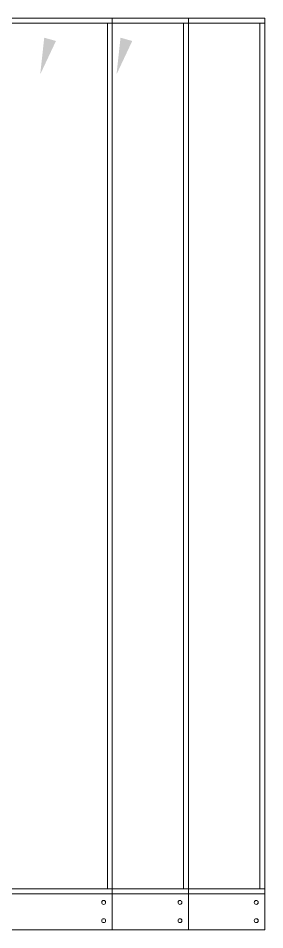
# Model space of a CAD drawing. Header units: millimetres. Extents: x -662582 to 33115, y -140469 to 24125.
# Drawn here: x -654768 to -653754, y -140467 to -136719 of the extents above; entities that cross this region are included whole.
import ezdxf

# ---------------------------------------------------------------- set-up
doc = ezdxf.new("R2010")
doc.units = ezdxf.units.MM
doc.layers.add('냉각탑_dim', color=1, linetype='Continuous')

# ---------------------------------------------------------------- blocks, each defined once
blk = doc.blocks.new('1')
at = {"lineweight": 20}
for p, q in [((18409.7, 13410.4), (19513.2, 13410.4)), ((18413.2, 13390.4), (19513.2, 13390.4)), ((19493.2, 13390.4), (19493.2, 9830.4)), ((19513.2, 13410.4), (19513.2, 9810.4)), ((19513.2, 9830.4), (18413.2, 9830.4)), ((19513.2, 9810.4), (18413.2, 9810.4)), ((11313.2, 9662.1), (19513.2, 9662.1))]:
    blk.add_line(p, q, dxfattribs=at)
at = {"color": 0, "lineweight": 20}
blk.add_line((19513.2, 9662.1), (19513.2, 9810.4), dxfattribs=at)
at = {"lineweight": 20}
for centre in [(19478.2, 9774.6), (19478.2, 9699.6)]:
    blk.add_circle(centre, 8, dxfattribs=at)
at = {"layer": '냉각탑_dim', "lineweight": 20}
blk.add_solid([(18968.5, 13316.9), (18903.7, 13179.3), (18920.4, 13330.5)], dxfattribs=at)

msp = doc.modelspace()

# ---------------------------------------------------------------- block references
at = {"lineweight": 5}
for p in [(-673894.7, -150129), (-673581.2, -150129), (-673267.6, -150129)]:
    msp.add_blockref('1', p, dxfattribs=at)

doc.saveas('drawing.dxf')
